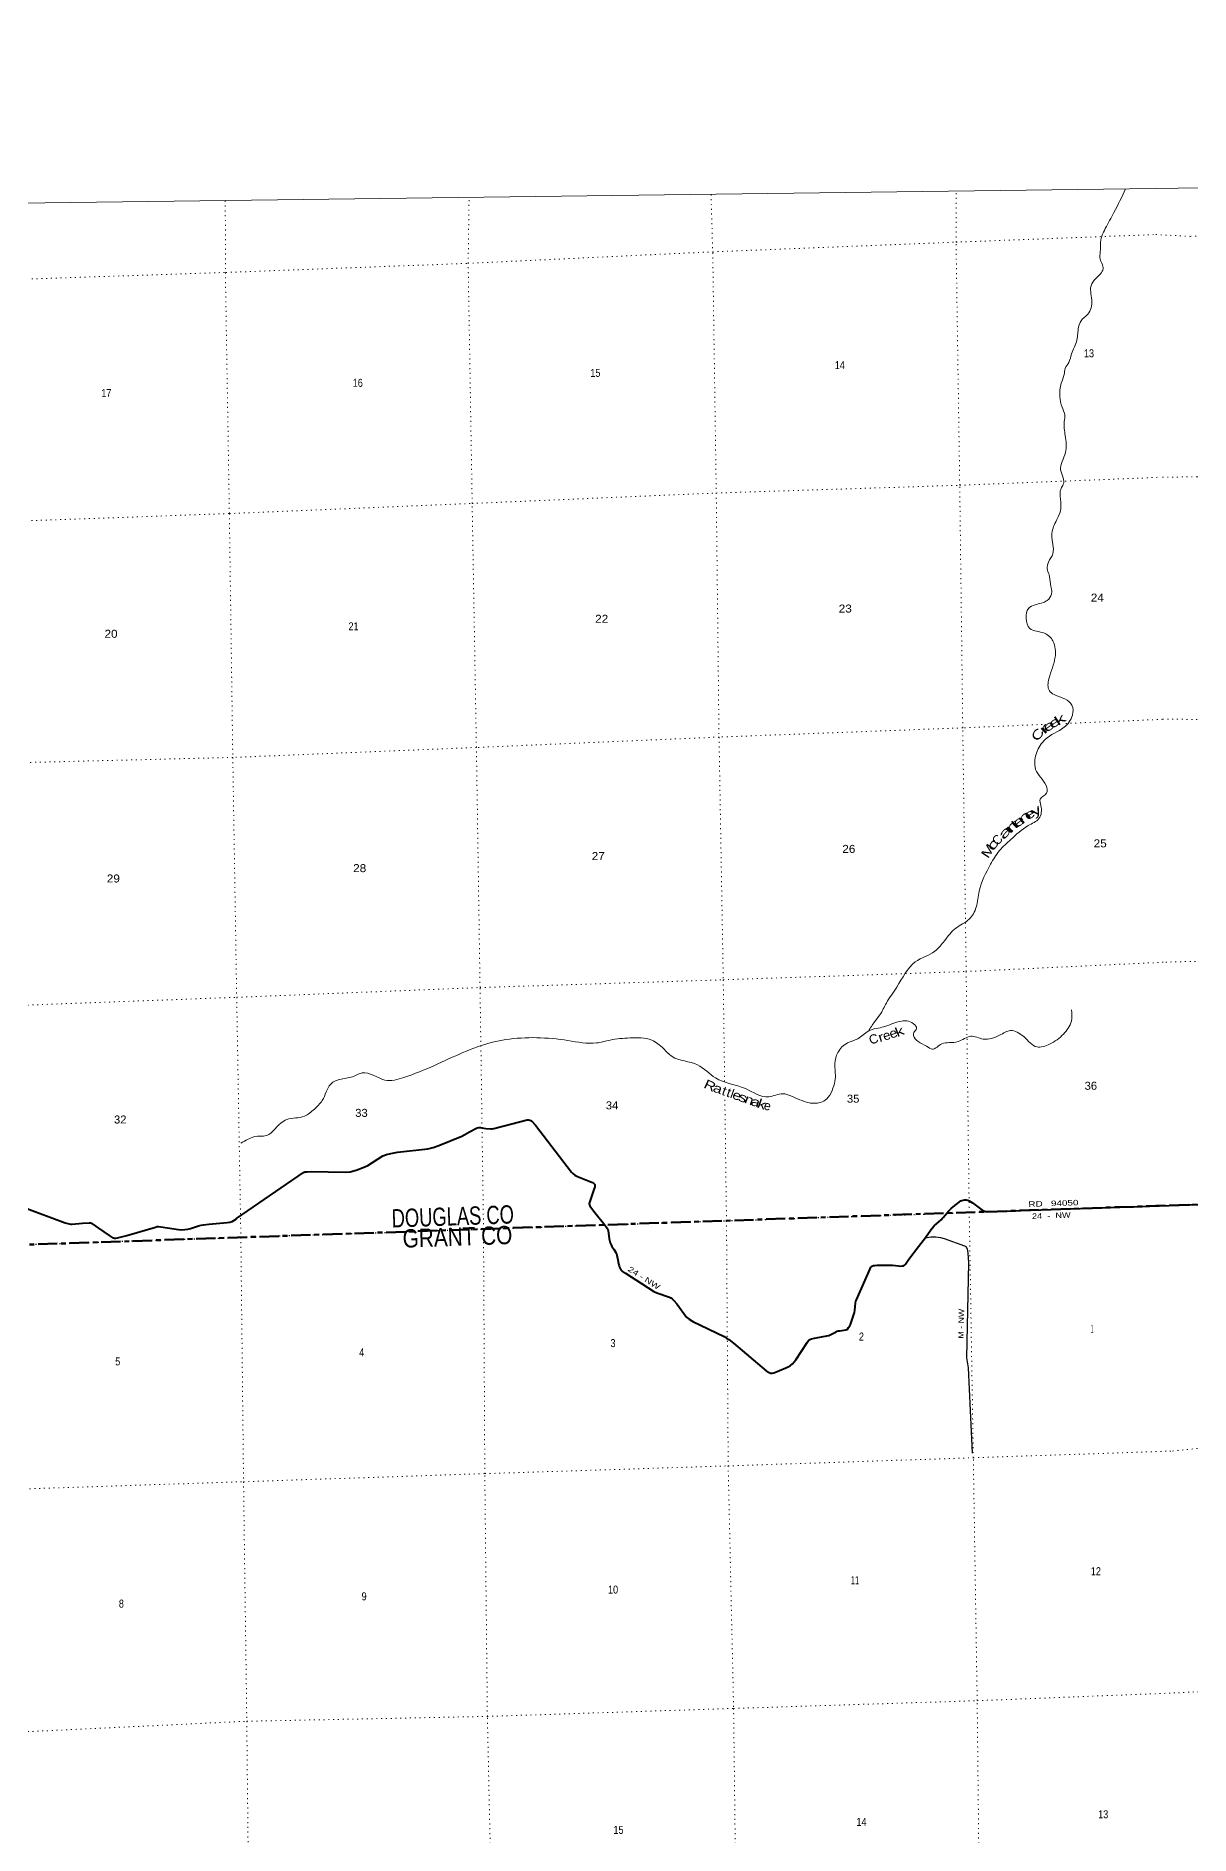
# Model space of a CAD drawing. Header units: feet. Extents: x 248627 to 501257, y -181930 to 5472.
# Drawn here: x 286291 to 311540, y -33877 to 5472 of the extents above; entities that cross this region are included whole.
import ezdxf
from ezdxf.enums import TextEntityAlignment as Align

# ---------------------------------------------------------------- set-up
doc = ezdxf.new("R2010")
doc.units = ezdxf.units.FT
doc.header["$LTSCALE"] = 70
for name, pattern in [('DOTTED', [1.5, 0.3, -1.2]), ('LONG_DASH_SHORT_DASH', [9.9, 6, -1.2, 1.5, -1.2]), ('MEDIUM_DASHED', [4.5, 3, -1.5])]:
    doc.linetypes.add(name, pattern=pattern)
for name, color, linetype, lineweight in [('11', 7, 'LONG_DASH_SHORT_DASH', 60), ('26', 7, 'Continuous', 40), ('27', 7, 'Continuous', 40), ('29', 7, 'Continuous', 25), ('39', 7, 'Continuous', 13), ('4', 7, 'Continuous', 13), ('41', 7, 'MEDIUM_DASHED', 13), ('6', 7, 'DOTTED', 25), ('7', 7, 'DOTTED', 13)]:
    doc.layers.add(name, color=color, linetype=linetype, lineweight=lineweight)
doc.layers.add('12', color=7, linetype='Continuous')
doc.layers.add('30', color=7, linetype='Continuous')

msp = doc.modelspace()

# ---------------------------------------------------------------- linework, layer by layer
at = {"layer": '11'}
msp.add_line((311085.65, -20107.02), (342182.97, -19065.32), dxfattribs=at)
msp.add_lwpolyline([(280214.17, -31833.82), (280102.67, -21170.94), (311085.65, -20107.02)], dxfattribs=at)
at = {"layer": '26'}
msp.add_line((311085.65, -20107.02), (322613.8, -19720.85), dxfattribs=at)
for points in [[(287894.88, -20762.46), (287958.91, -20805.16), (287986.61, -20818.78), (288012.09, -20824.32), (288039.79, -20824.32), (288077.61, -20816.6), (288282.42, -20761.06), (288907.79, -20579.89), (288944.35, -20571.02), (288973.11, -20567.84), (289026.33, -20572.13), (289166.3, -20597), (289410.19, -20633.65), (289475.56, -20639.2), (289547.01, -20635.31), (289611.82, -20624.78), (289671.08, -20610.33), (289847.72, -20552.94), (289903.18, -20539.43), (289958.01, -20530.01), (290074.76, -20517.43), (290474.72, -20482.98), (290531.88, -20472.36), (290582.84, -20454.63), (290620.51, -20434.68), (290677.36, -20397.23), (290679.35, -20393.19), (292143.92, -19387.71), (292177.03, -19373.82), (292222.25, -19369.14), (292310.7, -19364.62), (293056.79, -19380.65), (293166.33, -19368.28), (293295.83, -19335), (293452.15, -19279.6), (293548.66, -19234.87), (293881.35, -19025.5), (293957.33, -18991.38), (294057.99, -18968.1), (294202.65, -18945.14), (294861.77, -18866.95), (294977.66, -18839.51), (295104.71, -18797.1), (295610.34, -18590.8), (295673.39, -18557.94), (295774.2, -18499.19), (295912.12, -18422.14), (295946.47, -18409.95), (295981.35, -18403.37), (296017.37, -18402.19), (296049.5, -18406.62), (296130.24, -18420.68), (296239.49, -18429.35), (296273.28, -18429.9), (296309.23, -18425.74), (296501.99, -18374.3), (297040.15, -18236.33), (297067.05, -18234.25), (297095.86, -18238.69), (297116.9, -18246.45), (297134.63, -18259.75), (297219.71, -18350.19), (298007.34, -19377.49), (298036.41, -19407.07), (298081.84, -19442.54), (298109.53, -19459.17), (298138.55, -19473.48), (298469.01, -19604.64), (298490.07, -19617.13), (298505.03, -19632.65), (298517.22, -19651.49), (298521.64, -19670.85), (298521.65, -19684.75), (298518.32, -19700.27), (298490.06, -19781.84), (298400.94, -20040.25), (298397.28, -20061.92), (298397.28, -20079.1), (298400.05, -20095.73), (298408.08, -20114.85), (298423.58, -20138.86), (298514.71, -20261.26), (298727.24, -20526.06), (298779.76, -20598.72), (298795.27, -20625.32), (298806.36, -20658.61), (298835.44, -20833.75), (298857.3, -20926.82), (298874.36, -20968.54), (298891.64, -21002.19), (298934.85, -21063.16), (298980.27, -21138.54), (298990.24, -21160.71), (299002.21, -21191.49), (299026.11, -21335.79)], [(285449.16, -19990.88), (285852.62, -20094.63), (286035.14, -20148.84), (286929.71, -20486.44), (287014.2, -20508.67), (287052.97, -20514.21), (287084.69, -20513.79), (287311.81, -20494.4), (287457.06, -20484), (287476.17, -20484.84), (287488.72, -20487.38), (287502.75, -20493.71), (287515.77, -20501.74), (287656.23, -20603.32), (287894.88, -20762.46)], [(306144.34, -20363.4), (306258.71, -20230.61), (306290.1, -20196.16), (306320.75, -20168.54), (306522.36, -20009.5), (306548.96, -19996.72), (306576.65, -19988.96), (306608.78, -19985.63), (306644.9, -19986.66), (306675.25, -19992.28), (306707.38, -20005.59), (306783.99, -20052.38), (306985.85, -20200.38), (307016.46, -20219.53), (307046.34, -20230.27), (307068.53, -20237.26), (307097.33, -20239.48), (307199.21, -20239.5), (311085.65, -20107.02)], [(304907.15, -21412.76), (304987.5, -21412.32), (305029.57, -21416.17), (305164.55, -21431.49), (305209.59, -21432.24), (305252.8, -21427.81), (305269.42, -21424.48), (305285.12, -21416.72), (305301.54, -21405.64), (305315.94, -21390.12), (305390.96, -21279.12), (305598.63, -21003.94), (305754.43, -20805.61), (305867.09, -20643.54), (305900.13, -20601.3), (305944.64, -20555.97), (306094.23, -20420.9), (306124.11, -20388.58), (306144.34, -20363.4)], [(299026.11, -21335.79), (299029.22, -21354.55), (299047.29, -21429.52), (299057.26, -21459.45), (299071.11, -21485.49), (299088.83, -21512.09), (299111.55, -21537.04), (299122.63, -21545.91), (299139.24, -21559.21), (299191.33, -21591.42), (299542.39, -21815.15), (299808.92, -21988.75), (299871.21, -22016.85), (300151.24, -22116.23), (300177.83, -22129.53), (300209.73, -22149.98), (300248.73, -22187.17), (300308.85, -22262.27), (300525.53, -22551.22), (300578.86, -22597.32), (300658.74, -22645.19), (301346.16, -22973.86), (301401.98, -23006.36), (301448.51, -23037.39), (301552.03, -23119.81), (302267.05, -23724.38), (302320.37, -23756.82), (302361.81, -23772.21), (302395.7, -23776.77), (302433.37, -23767.9), (302504.4, -23739.19), (302751.19, -23637.08), (302800.07, -23604.95), (302839.95, -23571.7), (302919.28, -23483.01), (303160.58, -23102.87), (303193.34, -23060.67), (303206.63, -23046.26), (303223.25, -23036.28), (303238.76, -23030.74), (303259.81, -23024.09), (303324.98, -23011.29), (303515.99, -22974.39)], [(303515.99, -22974.39), (303636.33, -22951.14), (303668.04, -22939.28), (303694.63, -22925.98), (303795.45, -22870.55), (303817.6, -22858.36), (303842.92, -22851.26), (303876.32, -22846.17), (304009.69, -22828.18), (304028.09, -22820.67), (304043.6, -22809.58), (304071.29, -22778.55), (304095.67, -22741.97), (304111.62, -22710.75), (304198.7, -22446.31), (304205.89, -22402.2), (304214.76, -22320.17), (304220.3, -22243.68), (304230.27, -22201.56), (304241.47, -22168.01), (304538.8, -21491.55), (304559.42, -21454.98), (304570.93, -21442.78), (304582, -21435.02), (304613.02, -21423.93), (304647.37, -21417.28), (304689.91, -21413.96), (304907.15, -21412.76)]]:
    msp.add_lwpolyline(points, dxfattribs=at)
at = {"layer": '29'}
msp.add_lwpolyline([(305748.67, -20813.89), (305865.83, -20796.27), (305981.84, -20794.05), (306083.42, -20809.09), (306158.37, -20831.91), (306608.1, -20987.52), (306634.78, -21006.97), (306666.94, -21059.02), (306678.2, -21147.46), (306690.01, -21362.52), (306648.41, -23437.68), (306684.43, -23658.63), (306770.03, -25525.97)], dxfattribs=at)
at = {"layer": '39'}
for points in [[(310131.21, 2129.31), (309876.26, 1613.29), (309686.87, 1261.53), (309577.87, 917.12), (309581.76, 804.32), (309566.57, 628.72), (309639.13, 379.98), (309479.6, 169.79), (309373.65, 4.81), (309391.66, -351.64), (309277.76, -643.72), (309186.41, -717.77), (309102.8, -894.47), (309063.25, -1179.3), (308949.53, -1481.46), (308886.24, -1669.93), (308809.94, -1802.18), (308785.93, -1931.56), (308722.64, -2120.03), (308691.35, -2416.82), (308739.4, -2643.79), (308798.45, -2806.08), (308788.96, -2961.43), (308808.14, -3267.47), (308814.33, -3640.24), (308707.92, -4018.87), (308765.13, -4191.27), (308767.5, -4334.33), (308718.71, -4425.82), (308708.54, -4661.8), (308699.08, -4940.09), (308602.02, -5155.31), (308516.26, -5444.93), (308539.13, -5851.68), (308443.58, -6036.65), (308413.73, -6178.22), (308456.15, -6308.53), (308483.68, -6511.65), (308509.56, -6736.97), (308417.24, -6873.51), (308149.15, -6970.58), (308005.51, -7047.49), (307952.72, -7261.99), (308036.96, -7486.36), (308352.67, -7590.06), (308540.67, -7760.33), (308588.82, -8114.27), (308453.79, -8588.1), (308462.14, -8847.96), (308564.15, -8930.95), (308803.3, -9029.85), (308956.52, -9166.42), (308968.19, -9383.9), (308785.38, -9646.88), (308367.21, -9917.71), (308262.67, -10046.39), (308147.14, -10360.67), (308162.69, -10570.03), (308391.94, -10921.03), (308400.76, -11088.17), (308262.08, -11221.43), (308278.44, -11358.22), (308234.91, -11645.13), (307997.97, -11800.15), (307620.62, -12104.58), (307373.01, -12344.42), (307176.72, -12643.9), (306926.83, -13230.44), (306862.3, -13586.22), (306707.63, -13846.72), (306415.02, -14042.95), (306167.99, -14317.05), (305958.42, -14544.18), (305529.58, -14778.91), (305126.13, -15329.66), (304896.47, -15680.06), (304755.82, -15936.3), (304637.63, -16091.4), (304504.84, -16292.16)], [(308948.51, -15827.76), (308944.58, -16075.73), (308770.15, -16358.72), (308467.89, -16579.29), (308189.13, -16640.27), (307901.6, -16415.18), (307611.55, -16280.83), (307373.74, -16383.46), (307014.87, -16467.9), (306742.15, -16407.85), (306466.32, -16523.19), (306269.46, -16546.55), (306108.82, -16569.32), (305905.52, -16689.52), (305775.64, -16625.13), (305489.91, -16387.92), (305498.9, -16323.28), (305555.85, -16237.7), (305487.67, -16131.99), (305192.96, -16080.35), (304842.74, -16200.93), (304510.09, -16288.98), (304271.44, -16462.17), (304047.52, -16552.48), (303833.66, -16763.55), (303769.19, -17002.43), (303778.88, -17342.89), (303727.83, -17541.24), (303626.48, -17740.41), (303491.33, -17843.38), (303203.79, -17860.16), (302804.78, -17709.44), (302630.93, -17663.9), (302322.09, -17731.41), (301813.92, -17552.24), (301159.94, -17319.01), (300762.68, -17031.21), (300208.16, -16848.76), (300018.11, -16676.51), (299763.44, -16491.2), (299287.63, -16442.51), (298851.66, -16489.91), (298556.84, -16553.16), (297930.02, -16500.88), (296569.09, -16480.7), (296278.19, -16537.84), (295008.54, -17044.24), (294340.69, -17309.06), (293922.97, -17364.23), (293429.25, -17207), (293253.32, -17278.39), (292968.59, -17343.48), (292740.95, -17452), (292555.76, -17813.77), (292381.7, -17997.99), (292162.94, -18156.75), (291781.67, -18225.43), (291525.41, -18429.14), (291330.66, -18579.44), (291077.4, -18599.68), (290931.48, -18660.51), (290773.86, -18743.69)]]:
    msp.add_spline(points, degree=3, dxfattribs=at)
at = {"layer": '4'}
msp.add_lwpolyline([(248626.54, 1367.98), (279703.36, 1731.35), (310779.64, 2137.47), (341855.35, 2586.32), (372930.4, 3077.93), (404004.75, 3612.28), (435078.34, 4189.37), (466151.09, 4809.2), (497222.97, 5471.78), (501256.99, -177792.42), (469933.02, -178460.37), (438608.16, -179085.23), (407282.48, -179667), (375956.01, -180205.69), (344628.84, -180701.29), (313301.02, -181153.78), (281972.62, -181563.19), (250643.67, -181929.51)], close=True, dxfattribs=at)
msp.add_lwpolyline([(248626.54, 1367.98), (279703.36, 1731.35), (310779.64, 2137.47), (341855.35, 2586.32), (372930.4, 3077.93), (404004.75, 3612.28), (435078.34, 4189.37), (466151.09, 4809.2), (497222.97, 5471.78), (501256.99, -177792.42), (469933.02, -178460.37), (438608.16, -179085.23), (407282.48, -179667), (375956.01, -180205.69), (344628.84, -180701.29), (313301.02, -181153.78), (281972.62, -181563.19), (250643.67, -181929.51)], close=True, dxfattribs=at)
at = {"layer": '6'}
for points in [[(342182.97, -19065.32), (338536.62, -19186.91), (333186.93, -19366.83), (327895.53, -19543.73), (322614.11, -19719.88), (317248.92, -19902.04), (311957.23, -20076.87), (311085.65, -20107.02)], [(279987.23, -21198.35), (280102.67, -21170.94), (285441.2, -20985.05), (290771.59, -20802.92), (296088.31, -20623.27), (301401.26, -20441.62), (306709.45, -20261.69), (311085.65, -20107.02)]]:
    msp.add_lwpolyline(points, dxfattribs=at)
at = {"layer": '7'}
msp.add_line((310939.38, -9474.53), (308769.63, -9566.98), dxfattribs=at)
for points in [[(301060.38, 2005.87), (301097.38, 730.73), (301174.68, -4524.42), (301235.24, -9862.47), (301327.53, -15171.79), (301358.02, -17423.1)], [(307030.59, -43769.68), (306984.27, -41565.69), (306940.44, -36264.77), (306883.06, -30937.26), (306798.78, -25625.79), (306709.45, -20262.88), (306642.11, -14990.57), (306567.6, -9660.8), (306501.53, -4355.09), (306421.18, 962.49), (306421.6, 2077.95)], [(310793.52, 1128.64), (311546.78, 1089.53), (316878.18, 1259.36), (322232.54, 1488.09), (327573.38, 1651.11), (332897.11, 1814.35), (338266.13, 1975.55), (341861.72, 2107.6)], [(290433.98, 1866.75), (290435.18, 297.2), (290522.81, -4973.9), (290597.39, -10307.7), (290682.6, -15554.65), (290773.92, -20805.54), (290832.57, -26149.67), (290903.57, -31388.8), (290958.76, -36778.05), (290994.44, -42061.37), (291010.68, -43981.28)], [(296334.71, -43912.22), (296286.62, -41864.39), (296283.4, -36585.86), (296167.07, -31282.98), (296111, -25973.07), (296082.39, -20623.27), (296006.71, -15341.03), (295927.47, -10089.94), (295834.71, -4752.41), (295747.45, 496.53), (295767.24, 1935.96)], [(279724.21, 47.24), (279830.53, 33.91), (285150.65, 124.53), (290447.22, 299.41), (295741.38, 498.44), (301095.03, 750.85), (306421.18, 962.49), (310793.52, 1128.64)], [(341939.34, -3163.47), (338331.82, -3215.3), (332990.86, -3436.77), (327650.05, -3540.28), (322335.2, -3731.96), (316965.24, -3985.18), (311694.49, -4167.92), (310866.58, -4182.15)], [(279789.51, -5227.61), (279904.21, -5245.48), (285246.59, -5162.56), (290522.81, -4973.9), (295834.71, -4752.41), (301174.68, -4524.42), (306501.53, -4355.09), (310866.58, -4182.15)], [(310939.38, -9474.53), (311788.86, -9474.8), (317061.78, -9300.08), (322379.01, -9027.74), (327708.89, -8783.36), (333042.93, -8742.47), (338400.1, -8539.17), (342034.14, -8464.14)], [(308307.35, -9586.67), (306567.6, -9660.8), (301235.24, -9862.47), (295927.47, -10089.94), (290597.39, -10307.7), (285320.2, -10437.93), (279952.5, -10571.64), (279855.65, -10569.91)], [(342101.64, -13769.18), (338465.96, -13879.82), (333097.67, -14080.36), (327750.29, -14256.56), (322499.15, -14421.18), (317155.7, -14584.8), (311868.77, -14763.83), (311012.44, -14785.28)], [(279921.04, -15851.24), (280026.38, -15863.12), (285374.33, -15751.9), (290682.6, -15554.65), (296006.71, -15341.03), (301327.53, -15171.79), (306632.05, -14990.73), (311012.44, -14785.28)], [(301363.09, -17797.56), (301398.89, -20441.62), (301435.84, -25803.77), (301554.22, -31108.64), (301616.73, -36442.63), (301642.93, -41730.46), (301696.4, -43841.4)], [(311159.54, -25478.6), (312083.48, -25380.4), (317410.6, -25207.93), (322736.27, -25030.58), (328017.88, -24886.89), (333362.98, -24714.61), (338669.55, -24543.14), (342265.52, -24368.16)], [(280053.05, -26513.52), (280161.94, -26493.8), (285417.31, -26328.51), (290832.57, -26149.67), (296111, -25973.07), (301435.84, -25803.77), (306798.78, -25625.79), (311159.54, -25478.6)], [(342347.07, -29781.7), (338774.52, -29926.68), (333495.78, -30210.35), (328165.35, -30231.02), (322786.64, -30351.4), (317499.79, -30534.46), (312146.58, -30720.84), (311232.31, -30768.65)], [(280118.96, -31838.26), (280214.17, -31833.82), (285483.58, -31646.31), (290903.57, -31388.8), (296167.07, -31282.98), (301554.22, -31108.64), (306885.1, -30939.24), (311232.31, -30768.65)]]:
    msp.add_lwpolyline(points, dxfattribs=at)

# ---------------------------------------------------------------- texts
at = {"layer": '12'}
for s, width, p in [('DOUGLAS CO', 0.75, (294080, -20590.89)), ('GRANT CO', 0.85, (294320.37, -21031.94))]:
    msp.add_text(s, height=400, rotation=1.967, dxfattribs=dict(at, width=width)).set_placement(p)
at = {"layer": '27'}
for s, rotation, width, p in [('RD   94050', 1.952, 1.35, (308005.47, -20139.76)), ('24  -  NW', 1.952, 1.25, (308082.97, -20402.53)), ('24 - NW', 327.491, 1.35, (299227.09, -21530.23))]:
    msp.add_text(s, height=120, rotation=rotation, dxfattribs=dict(at, width=width)).set_placement(p)
at = {"layer": '30', "width": 1.2}
msp.add_text('M - NW', height=120, rotation=88.852, dxfattribs=at).set_placement((306593.31, -22694.19), align=Align.CENTER)
at = {"layer": '41'}
for s, rotation, width, p in [('e', 34.488, 1.65, (308624.29, -9623.15)), ('k', 32.267, 1.75, (308746.76, -9560.53)), ('C', 56.221, 1.4, (308287.83, -9861.2)), ('r', 45.676, 2.25, (308421.62, -9747.27)), ('e', 37.067, 1.7, (308504.08, -9699.34)), ('y', 31.946, 1.65, (308219.01, -11550.67)), ('r', 43.469, 2.2, (307674.41, -11918.75)), ('t', 41.469, 1.85, (307764.97, -11843.2)), ('e', 38.319, 1.75, (307850.68, -11785.23)), ('n', 41.319, 2, (307973.68, -11687.48)), ('e', 30.429, 1.5, (308077.3, -11632.46)), ('M', 56.567, 1.35, (307201.88, -12406.67)), ('c', 55.128, 1.85, (307303.65, -12269.64)), ('a', 46.076, 2.1, (307563.83, -12012.77)), ('C', 17.227, 1.05, (304646.44, -16561.12)), ('r', 17.054, 1.25, (304804.77, -16520.72)), ('e', 16.054, 1.1, (304928.82, -16481.01)), ('e', 19.058, 1.15, (305078.97, -16433.62)), ('k', 21.939, 1.4, (305220.88, -16391.98)), ('R', 335.641, 1.3, (300998.01, -17575.34)), ('a', 340.306, 1.3, (301176.75, -17643)), ('t', 340.306, 1.1, (301318.3, -17694.68)), ('t', 340.306, 1.1, (301418.51, -17730.2)), ('e', 340.438, 1.2, (301594.04, -17792.48)), ('s', 340.438, 1.4, (301725.38, -17839.16)), ('n', 340.475, 1.3, (301865.75, -17888.92)), ('a', 340.682, 1.3, (302005.21, -17938.23)), ('k', 340.682, 1.35, (302141.19, -17985.9))]:
    msp.add_text(s, height=200, rotation=rotation, dxfattribs=dict(at, width=width)).set_placement(p, align=Align.CENTER)
for s, rotation, p in [('C', 46.09, (307394.3, -12178.11)), ('l', 340.438, (301493.87, -17756.9)), ('e', 348.398, (302276.49, -18022.72))]:
    msp.add_text(s, height=200, rotation=rotation, dxfattribs=at).set_placement(p, align=Align.CENTER)
at = {"layer": '7'}
for s, width, p in [('13', 0.85, (309218.45, -1555.69)), ('15', 0.85, (298418.73, -1983.66)), ('14', 0.85, (303767.23, -1814.73)), ('17', 0.85, (287719.86, -2427.36)), ('16', 0.85, (293220.78, -2201.87)), ('23', 1.1, (303854.05, -7139.44)), ('24', 1.1, (309368.46, -6899.82)), ('21', 0.85, (293127.87, -7527.33)), ('22', 1.1, (298525.32, -7363.53)), ('20', 1.1, (287790.43, -7690.91)), ('25', 1.1, (309430.87, -12274.66)), ('27', 1.1, (298449.72, -12552.69)), ('26', 1.1, (303931.95, -12396.03)), ('29', 1.1, (287841.17, -13043.24)), ('28', 1.1, (293230.59, -12817)), ('35', 1.05, (304033.05, -17859.17)), ('36', 1.05, (309233.2, -17576.6)), ('33', 1.05, (293275.86, -18169.51)), ('34', 1.05, (298758.27, -18005.6)), ('32', 1.05, (287998.42, -18314.58)), ('1', 0.4, (309365.83, -22891.31)), ('3', 0.85, (298860.65, -23205.39)), ('2', 0.85, (304294.44, -23062.03)), ('5', 0.85, (288024.81, -23605.46)), ('4', 0.85, (293361.29, -23409.78)), ('11', 0.65, (304117.79, -28390.58)), ('12', 0.85, (309369.45, -28194.02)), ('9', 0.85, (293415.75, -28743.9)), ('10', 0.85, (298806.08, -28596.62)), ('8', 0.85, (288104.82, -28902.89)), ('13', 0.85, (309529.59, -33511.44)), ('15', 0.85, (298924.94, -33852.19)), ('14', 0.85, (304241.2, -33678.04))]:
    msp.add_text(s, height=175, dxfattribs=dict(at, width=width)).set_placement(p)

doc.saveas('drawing.dxf')
